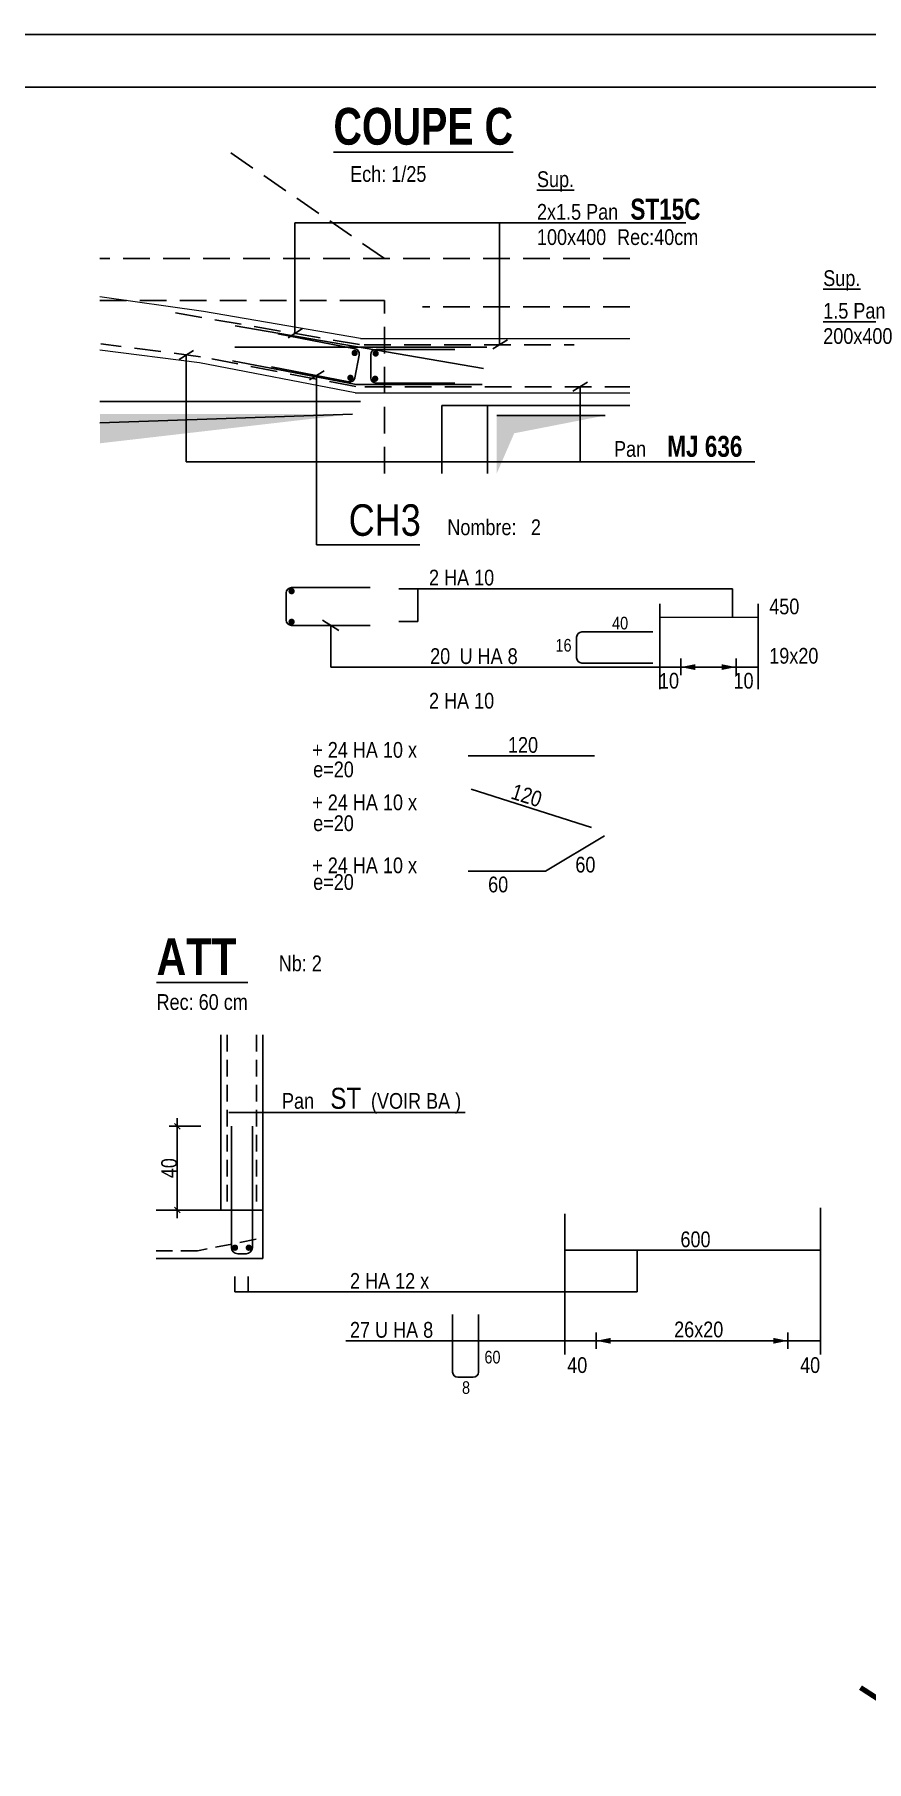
# Model space of a CAD drawing. Header units: metres. Extents: x 33574 to 39801, y -147554 to -143354.
# Drawn here: x 36234 to 37026, y -144999 to -143354 of the extents above; entities that cross this region are included whole.
import ezdxf
from ezdxf.enums import TextEntityAlignment as Align

# ---------------------------------------------------------------- set-up
doc = ezdxf.new("R2010")
doc.units = ezdxf.units.M
doc.header["$PDMODE"] = 65
for name, pattern in [('CACHE2', [4.7625, 3.175, -1.5875]), ('CACHEx2', [19.05, 12.7, -6.35]), ('INTERROMPU2', [9.525, 6.35, -3.175]), ('TIRETPTX2', [50.8, 25.4, -12.7, 0, -12.7])]:
    doc.linetypes.add(name, pattern=pattern)
for name, color, linetype in [('01-Cad  2', 1, 'Continuous'), ('01_cote_gen', 4, 'Continuous'), ('01_isolant ext', 2, 'TIRETPTX2'), ('01_linteaux', 3, 'Continuous'), ('01_murs_coup', 5, 'Continuous'), ('01_murs_sup', 2, 'INTERROMPU2'), ('01_poch_murs', 251, 'Continuous'), ('01_sem', 42, 'Continuous'), ('01_texte', 230, 'Continuous'), ('AA_COTES', 2, 'Continuous')]:
    doc.layers.add(name, color=color, linetype=linetype)
doc.styles.add('ARIAL NA', font='ARIALN.TTF')
doc.styles.add('impact', font='impact.ttf')
doc.styles.add('STYLE2', font='ARIALN.TTF')
doc.styles.add('Titre', font='ariblk.ttf')
doc.dimstyles.new('JB25', dxfattribs={"dimscale": 0.1, "dimtxt": 150, "dimasz": 15, "dimexe": 0.1, "dimexo": 0.1, "dimgap": 0.09, "dimtad": 1, "dimdec": 1, "dimlfac": 0.5, "dimdsep": 46, "dimtxsty": 'STYLE2', "dimblk1": 'BOND_G', "dimblk2": 'BOND_D', "dimsah": 1, "dimcen": 1.5, "dimdle": 0.01, "dimse1": 1, "dimse2": 1, "dimclrd": 4, "dimclre": 2, "dimclrt": 6, "dimazin": 2, "dimtfac": 2.333333, "dimtdec": 1, "dimtix": 1, "dimtmove": 2, "dimatfit": 3, "dimldrblk": 'BOND_G', "dimfxl": 1, "dimtolj": 1, "dimtzin": 0, "dimarcsym": 0})

# ---------------------------------------------------------------- blocks, each defined once
blk = doc.blocks.new('BOND_G')
at = {"layer": 'AA_COTES', "color": 0}
for p, q in [((0, -5), (0, 15)), ((5, 0), (-5, 0)), ((1.8, 1.8), (-1.8, -1.8))]:
    blk.add_line(p, q, dxfattribs=at)
blk = doc.blocks.new('BOND_D')
at = {"layer": 'AA_COTES', "color": 0}
for p, q in [((5, 0), (-5, 0)), ((-1.8, -1.8), (1.8, 1.8)), ((0, 5), (0, -15))]:
    blk.add_line(p, q, dxfattribs=at)
blk = doc.blocks.new('*D430')
at = {"layer": '01_cote_gen', "color": 4, "lineweight": -2, "ltscale": 0.5, "transparency": 16777216}
blk.add_line((36369.5, -144472.3), (36369.5, -144395.3), dxfattribs=at)
at = {"layer": 'DEFPOINTS', "color": 0, "lineweight": 0, "ltscale": 0.5, "transparency": 16777216}
for p in [(36369.5, -144393.8), (36421.1, -144393.8), (36403.3, -144473.8)]:
    blk.add_point(p, dxfattribs=at)
at = {"layer": '01_cote_gen', "color": 4, "lineweight": -2, "ltscale": 0.5, "transparency": 16777216, "xscale": 1.5, "yscale": 1.5, "zscale": 1.5}
for name, p, rotation in [('BOND_D', (36369.5, -144393.8), 90), ('BOND_G', (36369.5, -144473.8), 270)]:
    blk.add_blockref(name, p, dxfattribs=dict(at, rotation=rotation))
at = {"layer": '01_cote_gen', "color": 6, "ltscale": 0.5, "transparency": 16777216, "insert": (36361.9, -144433.8), "char_height": 15, "attachment_point": 5, "rotation": 90, "style": 'STYLE2'}
blk.add_mtext('\\A1;40', dxfattribs=at)

msp = doc.modelspace()

# ---------------------------------------------------------------- hatches: boundary and pattern name
at = {"layer": '01_murs_sup', "ltscale": 3}
h = msp.add_hatch(dxfattribs=at)
h.set_pattern_fill('DASH', color=256, scale=2.5, angle=135)
h.set_pattern_definition([(135, (1211.6615, -135886.377), (-11.2253202, 9e-16), [7.9375, -7.9375])])
edge = h.paths.add_edge_path()
edge.add_line((37538.85, -144722.34), (37538.85, -144707.88))
edge.add_arc((37547.87, -144678.22), 31, 226.20088, 253.07777, ccw=False)
edge.add_arc((38055.65, -145780.62), 1202.73, 116.10611, 120.44021)
edge.add_arc((37415.81, -144749.24), 31, 0, 10.34544, ccw=False)
edge.add_arc((37415.81, -144749.24), 31, -126.71612, 0, ccw=False)
edge.add_arc((38055.65, -145780.62), 1202.73, 123.18911, 127.52321)
edge.add_arc((37293.52, -144836.01), 31, 0, 17.42844, ccw=False)
edge.add_arc((37293.52, -144836.01), 31, -119.63312, 0, ccw=False)
edge.add_arc((38055.65, -145780.62), 1202.73, 130.27211, 134.60621)
edge.add_arc((37182.86, -144937.2), 31, 0, 24.51144, ccw=False)
edge.add_arc((37182.86, -144937.2), 31, -112.55012, 0, ccw=False)
edge.add_arc((38055.65, -145780.62), 1202.73, 137.35511, 141.68921)
edge.add_arc((37085.52, -145051.26), 31, 0, 31.59444, ccw=False)
edge.add_arc((37085.52, -145051.26), 31, -105.46712, 0, ccw=False)
edge.add_arc((38055.65, -145780.62), 1202.73, 144.43811, 148.77221)
edge.add_arc((37002.99, -145176.45), 31, 0, 38.67744, ccw=False)
edge.add_arc((37002.99, -145176.45), 31, -98.38412, 0, ccw=False)
edge.add_arc((38055.65, -145780.62), 1202.73, 151.52111, 155.85521)
edge.add_arc((36936.52, -145310.86), 31, 0, 45.76044, ccw=False)
edge.add_arc((36936.52, -145310.86), 31, -91.30112, 0, ccw=False)
edge.add_arc((38055.65, -145780.62), 1202.73, 158.60411, 160.75961)
edge.add_line((36920.11, -145384.28), (36895.64, -145465.84))
edge.add_arc((36876.7, -145490.38), 31, 0, 52.34448, ccw=False)
edge.add_arc((36876.7, -145490.38), 31, -85.7487, 0, ccw=False)
edge.add_line((36879, -145521.3), (36863.81, -145571.91))
edge.add_arc((36844.65, -145596.28), 31, 0, 51.83882, ccw=False)
edge.add_arc((36844.65, -145596.28), 31, -85.24304, 0, ccw=False)
edge.add_line((36847.23, -145627.18), (36820.66, -145715.71))
edge.add_arc((36801.21, -145739.85), 31, 0, 51.15047, ccw=False)
edge.add_arc((36801.21, -145739.85), 31, -84.55468, 0, ccw=False)
edge.add_line((36804.16, -145770.71), (36777.51, -145859.52))
edge.add_arc((36757.77, -145883.43), 31, 0, 50.45872, ccw=False)
edge.add_arc((36757.77, -145883.43), 31, -83.86294, 0, ccw=False)
edge.add_line((36761.09, -145914.25), (36734.36, -146003.33))
edge.add_arc((36714.33, -146027), 31, 0, 49.76345, ccw=False)
edge.add_arc((36714.33, -146027), 31, -83.16766, 0, ccw=False)
edge.add_line((36718.02, -146057.78), (36691.41, -146146.46))
edge.add_arc((36672.55, -146171.06), 31, 0, 52.51454, ccw=False)
edge.add_arc((36672.55, -146171.06), 31, 274.06371, 360, ccw=False)
edge.add_line((36674.74, -146201.98), (36648.26, -146290.14))
edge.add_arc((36629.39, -146314.73), 31, 0, 52.49688, ccw=False)
edge.add_arc((36629.39, -146314.73), 31, -70.87429, 0, ccw=False)
edge.add_line((36639.55, -146344.02), (36640.08, -146366))
edge.add_line((36640.08, -146366), (36665.09, -146366))
edge.add_line((36665.09, -146366), (36664.08, -146324.38))
edge.add_line((36664.08, -146324.38), (36911.92, -145499.31))
edge.add_line((36911.92, -145499.31), (37522.36, -145499.31))
edge.add_arc((37522.36, -146364.8), 865.5, 88.90872, 90, ccw=False)
edge.add_line((37538.85, -145499.47), (37538.85, -145479.46))
edge.add_arc((37528.64, -145915.13), 435.79, 88.65819, 90.82554)
edge.add_line((37522.36, -145479.39), (36917.93, -145479.39))
edge.add_line((36917.93, -145479.39), (36945.69, -145386.9))
edge.add_arc((38055.65, -145780.62), 1177.73, 116.02856, 160.46959, ccw=False)

# ---------------------------------------------------------------- linework, layer by layer
at = {"layer": '01-Cad  2'}
for p, q in [((39800.79, -143353.57), (33573.64, -143353.57)), ((39750.79, -143403.57), (33623.64, -143403.57))]:
    msp.add_line(p, q, dxfattribs=at)
at = {"layer": '01_isolant ext'}
msp.add_arc((38055.65, -145780.62), 1213.73, 91.99092, 160.61055, dxfattribs=at)
at = {"layer": '01_isolant ext', "ltscale": 0.5}
for radius in [1168.92, 1128.92]:
    msp.add_arc((38052.22, -145778.93), radius, 135.11472, 160.48508, dxfattribs=at)
at = {"layer": '01_linteaux', "linetype": 'CACHEx2', "ltscale": 2}
for p, q in [((36567.12, -143567.13), (36417.24, -143464.05)), ((36800.6, -143567.13), (36295.89, -143567.13)), ((36295.89, -143607.13), (36544.14, -143607.13)), ((36567.12, -143607.13), (36544.14, -143607.13)), ((36567.12, -143771.82), (36567.12, -143607.13)), ((36543.12, -143649.04), (36360.15, -143617.53)), ((36800.6, -143613.13), (36603.12, -143613.13)), ((36391.83, -143660.57), (36296.65, -143648.39)), ((36547.65, -143649.13), (36747.65, -143649.13)), ((36539.55, -143689.09), (36391.83, -143660.57)), ((36548.2, -143689.13), (36800.6, -143689.13))]:
    msp.add_line(p, q, dxfattribs=at)
at = {"layer": '01_linteaux'}
for p, q in [((36661.26, -143671.82), (36424.74, -143631.08)), ((36465.38, -143638.88), (36539.02, -143653.09)), ((36424.46, -143651.55), (36664.46, -143651.55)), ((36633.92, -143653.63), (36558.92, -143653.63)), ((36539.93, -143687.13), (36422.1, -143664.38)), ((36459.31, -143670.3), (36532.95, -143684.51)), ((36542.98, -143658.95), (36538.81, -143680.55)), ((36553.92, -143658.63), (36553.92, -143680.63)), ((36539.93, -143687.13), (36659.93, -143687.13)), ((36633.92, -143685.63), (36558.92, -143685.63)), ((36295.89, -143703.13), (36544.14, -143703.13)), ((36621.62, -143707.13), (36621.62, -143771.82)), ((36800.6, -143707.13), (36621.62, -143707.13)), ((36665.12, -143707.13), (36665.12, -143771.82)), ((36473.35, -143885.59), (36473.35, -143911.59)), ((36478.35, -143880.59), (36553.35, -143880.59)), ((36478.35, -143916.59), (36553.35, -143916.59))]:
    msp.add_line(p, q, dxfattribs=at)
at = {"layer": '01_linteaux', "linetype": 'Continuous'}
for p, q in [((36750.05, -143927.87), (36750.05, -143947.48)), ((36822.63, -143922.87), (36755.05, -143922.87)), ((36822.63, -143952.48), (36755.05, -143952.48)), ((36411.15, -144306.88), (36411.15, -144473.76)), ((36451.15, -144306.88), (36451.15, -144519.76)), ((36451.15, -144473.76), (36349.64, -144473.76)), ((36738.85, -144511.87), (36982.33, -144511.87)), ((36451.15, -144519.76), (36349.64, -144519.76)), ((36631.93, -144573.37), (36631.93, -144628.1)), ((36656.54, -144573.37), (36656.54, -144628.1)), ((36651.54, -144633.1), (36636.93, -144633.1))]:
    msp.add_line(p, q, dxfattribs=at)
at = {"layer": '01_linteaux', "linetype": 'CACHE2', "ltscale": 5}
for p, q in [((36417.15, -144306.88), (36417.15, -144471.63)), ((36445.15, -144306.88), (36445.15, -144471.63)), ((36388.81, -144512.65), (36349.64, -144512.65)), ((36444.85, -144501.45), (36388.81, -144512.65))]:
    msp.add_line(p, q, dxfattribs=at)
at = {"layer": '01_linteaux', "const_width": 3, "flags": 128}
for points in [[(36540.02, -143657.43, -1), (36537.14, -143656.56, -1)], [(36557.12, -143657.69, 1), (36560.1, -143657.39, 1)], [(36535.98, -143681.11, -1), (36533.1, -143680.25, -1)], [(36556.59, -143681.72, 1), (36559.58, -143681.41, 1)], [(36477.02, -143884, 1), (36480.02, -143884, 1)], [(36477.02, -143913.18, -1), (36480.02, -143913.18, -1)]]:
    msp.add_lwpolyline(points, format="xyb", close=True, dxfattribs=at)
at = {"layer": '01_linteaux'}
for centre, start, end in [((36538.07, -143658), 349.07163, 79.07163), ((36558.92, -143658.63), 90, 180), ((36533.9, -143679.6), 259.07163, 349.07163), ((36558.92, -143680.63), 180, 270), ((36478.35, -143885.59), 90, 180), ((36478.35, -143911.59), 180, 270)]:
    msp.add_arc(centre, 5, start, end, dxfattribs=at)
at = {"layer": '01_linteaux', "linetype": 'Continuous'}
for centre, start, end in [((36755.05, -143927.87), 90, 180), ((36755.05, -143947.48), 180, 270), ((36636.93, -144628.1), 180, 270), ((36651.54, -144628.1), 270, 0)]:
    msp.add_arc(centre, 5, start, end, dxfattribs=at)
at = {"layer": '01_murs_coup', "linetype": 'Continuous', "lineweight": 5}
for p, q in [((36394.5, -143617.36), (36295.89, -143603.6)), ((36544.14, -143643.13), (36394.5, -143617.36)), ((36390.88, -143666.5), (36295.89, -143654.34)), ((36544.14, -143643.13), (36800.6, -143643.13)), ((36539.16, -143695.13), (36390.88, -143666.5)), ((36539.16, -143695.13), (36800.6, -143695.13))]:
    msp.add_line(p, q, dxfattribs=at)
msp.add_arc((38055.65, -145780.62), 1177.73, 87.94605, 160.46959, dxfattribs=at)
at = {"layer": '01_murs_sup', "ltscale": 0.05}
msp.add_arc((38055.65, -145780.62), 1177.73, 91.99066, 160.46959, dxfattribs=at)
at = {"layer": '01_poch_murs', "ltscale": 3}
msp.add_line((36536.44, -143715.24), (36295.89, -143723.42), dxfattribs=at)
at = {"layer": '01_poch_murs'}
msp.add_line((36673.96, -143716.61), (36777.13, -143716.61), dxfattribs=at)
at = {"layer": '01_poch_murs', "ltscale": 3}
msp.add_solid([(36295.89, -143715.24), (36536.44, -143715.24), (36295.89, -143743.09)], dxfattribs=at)
at = {"layer": '01_poch_murs'}
for points in [[(36673.96, -143771.79), (36673.96, -143716.61), (36690.59, -143733.52)], [(36673.96, -143716.61), (36777.13, -143716.61), (36690.59, -143733.52)]]:
    msp.add_solid(points, dxfattribs=at)
at = {"layer": '01_sem', "color": 2, "lineweight": 0, "ltscale": 7}
msp.add_line((36829.45, -143908.81), (36923.05, -143908.81), dxfattribs=at)
at = {"layer": '01_texte'}
for p, q in [((36481.61, -143638.45), (36481.61, -143533.04)), ((36481.61, -143533.04), (36854.16, -143533.04)), ((36676.66, -143649.13), (36676.66, -143533.04)), ((36475.19, -143642.46), (36489.02, -143633.82)), ((37236.74, -143627.3), (36984.79, -143627.3)), ((36371.27, -143663.15), (36385.11, -143654.51)), ((36670.24, -143653.14), (36684.07, -143644.5)), ((36378.19, -143658.83), (36378.19, -143760.88)), ((36495.65, -143682.57), (36509.49, -143673.92)), ((36502.08, -143678.55), (36502.08, -143839.74)), ((36746.45, -143693.45), (36760.29, -143684.81)), ((36753.37, -143689.13), (36753.37, -143760.88)), ((36378.19, -143760.88), (36919.68, -143760.88)), ((36600.69, -143839.74), (36502.08, -143839.74)), ((36523.61, -143921.6), (36508.09, -143911.59)), ((36646.76, -144040.86), (36767.03, -144040.86)), ((36649.57, -144072.69), (36764.22, -144109.03)), ((36720.41, -144150.86), (36776.49, -144117.16)), ((36646.76, -144150.86), (36720.41, -144150.86)), ((36643.92, -144380.6), (36418.83, -144380.6)), ((36424.54, -144551.69), (36424.54, -144537.1)), ((36437.17, -144551.69), (36437.17, -144537.1))]:
    msp.add_line(p, q, dxfattribs=at)
at = {"layer": '01_texte', "ltscale": 30}
for p, q in [((36580.82, -143881.7), (36898.46, -143881.7)), ((36598.62, -143881.7), (36598.62, -143913.03)), ((36898.46, -143881.7), (36898.46, -143908.81)), ((36829.45, -143895.97), (36829.45, -143977.48)), ((36923.05, -143895.97), (36923.05, -143977.48)), ((36515.85, -143916.59), (36515.85, -143956.34)), ((36598.62, -143913.03), (36580.67, -143913.03)), ((36849.17, -143948.28), (36849.17, -143963.92)), ((36901.96, -143948.28), (36901.96, -143963.92)), ((36515.85, -143956.34), (36923.05, -143956.34)), ((36421.15, -144509.29), (36421.15, -144393.76)), ((36441.15, -144509.29), (36441.15, -144393.76)), ((36738.85, -144477.22), (36738.85, -144611.39)), ((36982.33, -144471.45), (36982.33, -144611.39)), ((36738.85, -144511.87), (36738.85, -144611.39)), ((36807.86, -144551.69), (36807.86, -144511.87)), ((36982.33, -144511.87), (36982.33, -144611.39)), ((36427.15, -144515.29), (36435.15, -144515.29)), ((36424.54, -144551.69), (36807.86, -144551.69)), ((36768.57, -144590.23), (36768.57, -144605.87)), ((36951.24, -144590.23), (36951.24, -144605.87)), ((36530.19, -144598.29), (36982.33, -144598.29))]:
    msp.add_line(p, q, dxfattribs=at)
at = {"layer": '01_texte', "ltscale": 30, "const_width": 3, "flags": 128}
for points in [[(36426.08, -144509.59, 1), (36423.08, -144509.59, 1)], [(36436.21, -144509.59, -1), (36439.21, -144509.59, -1)]]:
    msp.add_lwpolyline(points, format="xyb", close=True, dxfattribs=at)
at = {"layer": '01_texte', "const_width": 5, "flags": 128}
msp.add_lwpolyline([(37020.47, -144928.76), (37071.81, -144961.97)], dxfattribs=at)
at = {"layer": '01_texte', "ltscale": 30}
for centre, start, end in [((36427.15, -144509.29), 180, 270), ((36435.15, -144509.29), 270, 0)]:
    msp.add_arc(centre, 6, start, end, dxfattribs=at)
at = {"layer": '01_texte'}
msp.add_arc((38052.22, -145778.93), 1108.92, 135.11472, 160.48508, dxfattribs=at)
at = {"layer": '01_texte', "ltscale": 30}
for points in [[(36849.17, -143956.34), (36862.99, -143953.58), (36862.99, -143956.34)], [(36901.96, -143956.34), (36888.14, -143953.58), (36888.14, -143956.34)], [(36849.17, -143956.34), (36862.99, -143959.09), (36862.99, -143956.34)], [(36901.96, -143956.34), (36888.14, -143959.09), (36888.14, -143956.34)], [(36768.57, -144598.29), (36782.39, -144595.54), (36782.39, -144598.29)], [(36951.24, -144598.29), (36937.42, -144595.54), (36937.42, -144598.29)], [(36768.57, -144598.29), (36782.39, -144601.05), (36782.39, -144598.29)], [(36951.24, -144598.29), (36937.42, -144601.05), (36937.42, -144598.29)]]:
    msp.add_solid(points, dxfattribs=at)

# ---------------------------------------------------------------- texts
at = {"layer": '01_texte', "style": 'impact'}
msp.add_text('%%UCOUPE C', height=35, dxfattribs=at).set_placement((36603.94, -143469.02), align=Align.BOTTOM_CENTER)
at = {"layer": '01_texte'}
for s, height, style, p in [('Ech: 1/25', 15, 'ARIAL NA', (36534.29, -143493.93)), ('%%USup.', 15, 'ARIAL NA', (36712.28, -143498.91)), ('ST15C', 20, 'impact', (36801.27, -143529.99)), ('2x1.5 Pan', 15, 'ARIAL NA', (36712.28, -143529.99)), ('100x400', 15, 'ARIAL NA', (36712.28, -143554.1)), ('Rec:40cm', 15, 'ARIAL NA', (36788.59, -143554.1)), ('%%USup.', 15, 'ARIAL NA', (36985, -143593.17)), ('1.5 Pan', 15, 'ARIAL NA', (36985, -143624.25)), ('200x400', 15, 'ARIAL NA', (36985, -143648.36)), ('MJ 636', 20, 'impact', (36836.4, -143755.96)), ('Pan', 15, 'ARIAL NA', (36785.68, -143755.96)), ('CH3', 30, 'STYLE2', (36532.91, -143831.21)), ('Nombre:', 15, 'STYLE2', (36626.88, -143830.57)), ('2', 15, 'STYLE2', (36706.5, -143830.57)), ('2 HA 10', 15, 'STYLE2', (36609.41, -143878.54)), ('450', 15, 'STYLE2', (36933.55, -143906.01)), ('40', 12, 'STYLE2', (36783.85, -143920.38)), ('16', 12, 'STYLE2', (36729.92, -143941.52)), ('19x20', 15, 'STYLE2', (36933.55, -143953.04)), ('20', 15, 'STYLE2', (36610.49, -143953.38)), ('  U HA 8', 15, 'STYLE2', (36628.97, -143953.38)), ('10', 15, 'STYLE2', (36828.49, -143976.82)), ('10', 15, 'STYLE2', (36899.49, -143976.82)), ('2 HA 10', 15, 'STYLE2', (36609.41, -143995.86)), ('+ 24 HA 10 x', 15, 'STYLE2', (36498.17, -144042.73)), ('120', 15, 'STYLE2', (36684.65, -144038.01)), ('e=20', 15, 'STYLE2', (36499.07, -144061.34)), ('+ 24 HA 10 x', 15, 'STYLE2', (36498.17, -144092.73)), ('e=20', 15, 'STYLE2', (36499.07, -144112.6)), ('+ 24 HA 10 x', 15, 'STYLE2', (36498.17, -144152.73)), ('60', 15, 'STYLE2', (36748.84, -144152.06)), ('e=20', 15, 'STYLE2', (36499.07, -144168.62)), ('60', 15, 'STYLE2', (36665.74, -144170.97)), ('Nb: 2', 15, 'STYLE2', (36466.25, -144246.13)), ('Rec: 60 cm', 15, 'STYLE2', (36349.86, -144282.97)), (' Pan  ', 15, 'STYLE2', (36464.57, -144377.21)), ('ST ', 20, 'STYLE2', (36515.42, -144377.21)), ('(VOIR BA )', 15, 'STYLE2', (36554.14, -144377.21)), ('600', 15, 'STYLE2', (36848.96, -144509.12)), ('2 HA 12 x', 15, 'STYLE2', (36534.13, -144548.73)), ('26x20', 15, 'STYLE2', (36842.95, -144594.99)), ('27 U HA 8', 15, 'STYLE2', (36534.13, -144595.34)), ('60', 12, 'STYLE2', (36662.23, -144619.85)), ('40', 15, 'STYLE2', (36741.08, -144628.94)), ('40', 15, 'STYLE2', (36962.93, -144628.94)), ('8', 12, 'STYLE2', (36640.88, -144648.9))]:
    msp.add_text(s, height=height, dxfattribs=dict(at, style=style)).set_placement(p)
at = {"layer": '01_texte', "style": 'STYLE2'}
msp.add_text('120', height=15, rotation=342.41326, dxfattribs=at).set_placement((36686.56, -144081.42))
at = {"layer": '01_texte', "style": 'Titre', "width": 0.7}
msp.add_text('%%UATT ', height=35, dxfattribs=at).set_placement((36349.86, -144260.37), align=Align.BOTTOM_LEFT)

# ---------------------------------------------------------------- dimensions: what is measured, and where the dimension line sits
at = {"layer": '01_cote_gen', "ltscale": 0.5}
dim = msp.add_linear_dim(base=(36369.52, -144393.76), p1=(36403.25, -144473.76), p2=(36421.15, -144393.76), angle=90, dimstyle='JB25', dxfattribs=at)
dim.commit()
dim.dimension.update_dxf_attribs({"geometry": '*D430', "text_midpoint": (36361.85, -144433.76)})

doc.saveas('drawing.dxf')
